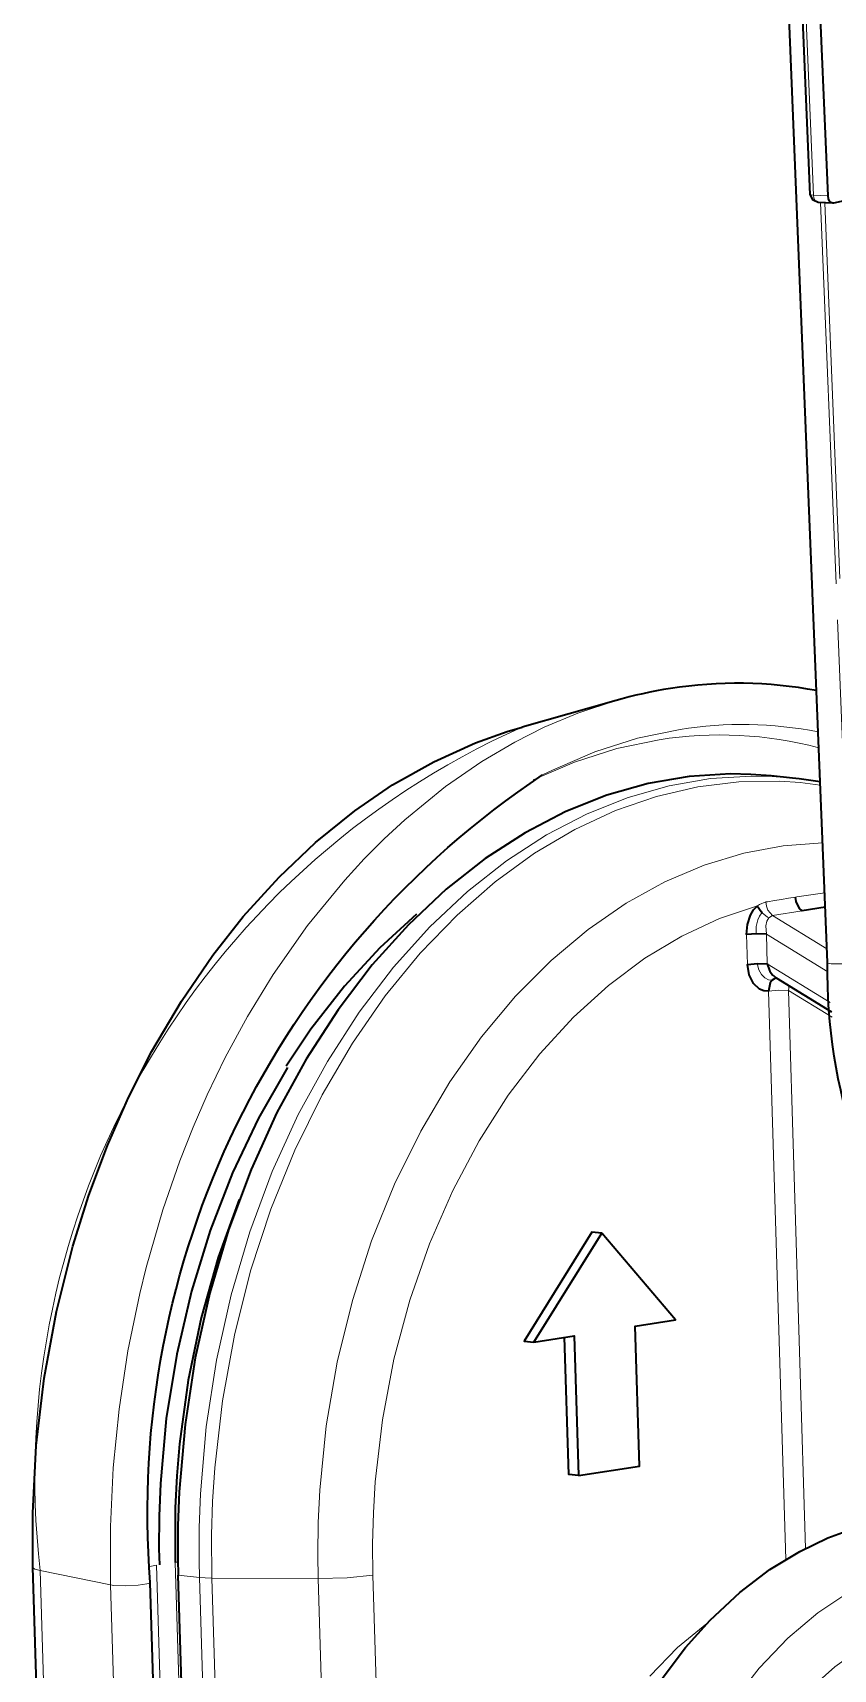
# Model space of a CAD drawing. Header units: millimetres. Extents: x 0 to 174, y 0 to 33.
# Drawn here: x 25.915 to 27.032, y 22.279 to 24.562 of the extents above; entities that cross this region are included whole.
import ezdxf

# ---------------------------------------------------------------- set-up
doc = ezdxf.new("R2010")
doc.units = ezdxf.units.MM
doc.layers.add('PDF2_형상', color=157, linetype='Continuous', true_color=0x405f80)

msp = doc.modelspace()

# ---------------------------------------------------------------- linework, layer by layer
at = {"layer": 'PDF2_형상', "color": 7, "lineweight": 35}
for points in [[(27.5971, 22.5065, -0.342168), (27.024, 23.2646), (26.8547, 27.4369), (26.8544, 27.5015), (26.8587, 27.5653), (26.8678, 27.6278), (26.8812, 27.6886), (26.9006, 27.7508), (26.9249, 27.8103), (26.954, 27.8661), (26.984, 27.9129), (27.0176, 27.956), (27.0508, 27.9917), (27.0919, 28.0281), (27.1358, 28.0594), (27.1829, 28.0858), (27.2217, 28.1028), (27.2708, 28.1186), (27.291, 28.1233)], [(27.0086, 23.644, 0.08594), (26.805, 23.6469), (26.7953, 23.6454), (26.7856, 23.6436), (26.776, 23.6418), (26.7664, 23.6397), (26.7567, 23.6375), (26.7472, 23.6353), (26.7376, 23.6328), (26.7289, 23.6303), (26.5979, 23.5932)], [(26.4433, 20.999, -0.214474), (26.0969, 21.8147), (26.079, 22.4, -0.272218), (26.6265, 23.5264)]]:
    msp.add_lwpolyline(points, format="xyb", dxfattribs=at)
for points in [[(27.0333, 24.8979), (27.0578, 24.3235), (27.0575, 24.3254), (27.0568, 24.3269), (27.0563, 24.3276), (27.0557, 24.3281), (27.0551, 24.3285), (27.0546, 24.3286), (27.0543, 24.3286), (27.0539, 24.3285), (27.0326, 24.3239), (27.0319, 24.3239), (27.0314, 24.3239), (27.029, 24.3247), (27.0279, 24.3257), (27.0269, 24.3269), (27.0256, 24.3301), (27.025, 24.3342), (27.0107, 24.6694)], [(27.0314, 24.3239), (27.011, 24.325), (27.0038, 24.3281), (26.9999, 24.3362), (26.9857, 24.6697), (26.9857, 24.6701), (26.9887, 24.6789), (26.9962, 24.6836), (27.0039, 24.6853)], [(25.9333, 21.8357), (25.9153, 22.4211), (25.915, 22.4965), (25.92, 22.591), (25.9311, 22.685), (25.9481, 22.7779), (25.9708, 22.869), (25.9932, 22.9403), (26.0192, 23.0094), (26.0485, 23.0765), (26.0812, 23.141), (26.1224, 23.2108), (26.1661, 23.2749), (26.2088, 23.3289), (26.2588, 23.384), (26.3097, 23.4322), (26.3646, 23.4764), (26.4172, 23.5124), (26.4747, 23.5447), (26.5328, 23.571), (26.5771, 23.5869), (26.5978, 23.5932)], [(27.0137, 23.5167), (27.004, 23.5183), (26.9943, 23.5197), (26.9846, 23.521), (26.9751, 23.5221), (26.9456, 23.5251), (26.9171, 23.5272), (26.8886, 23.5279), (26.8312, 23.5243), (26.7736, 23.5144), (26.7161, 23.4981), (26.6589, 23.4753), (26.6022, 23.4458), (26.5464, 23.4097), (26.4919, 23.3669), (26.4393, 23.3174), (26.3887, 23.2613), (26.341, 23.1988), (26.2965, 23.1301), (26.2558, 23.0557), (26.2196, 22.9761), (26.1882, 22.8919), (26.1622, 22.804), (26.1418, 22.7132), (26.1275, 22.6203), (26.1193, 22.5265), (26.1176, 22.4796), (26.1175, 22.4326), (26.1181, 22.4101)], [(27.0208, 23.3418), (26.9887, 23.3368), (26.9851, 23.3401), (26.9801, 23.3501), (26.9793, 23.356)], [(26.4507, 23.3324), (26.3993, 23.2854), (26.35, 23.2318), (26.3033, 23.1718), (26.2687, 23.12)], [(26.9387, 23.3044), (26.925, 23.3049), (26.911, 23.3037), (26.9122, 23.3178), (26.9165, 23.3308), (26.9208, 23.3381), (26.9262, 23.3439)], [(26.9261, 23.3439), (26.9313, 23.3357), (26.9326, 23.334)], [(26.9522, 23.2431), (26.9504, 23.2425), (26.9468, 23.2401), (26.944, 23.2363), (26.9418, 23.225), (26.9353, 23.2253), (26.9293, 23.2276), (26.9207, 23.2356), (26.9147, 23.2474), (26.9122, 23.2622), (26.9262, 23.2633), (26.94, 23.2629), (26.9433, 23.2538), (26.9437, 23.2528), (26.9479, 23.2468)], [(26.9481, 23.2469), (26.9524, 23.2432)], [(26.9522, 23.2432), (27.0294, 23.196)], [(26.9524, 23.2429), (26.9526, 23.2429)], [(26.2703, 23.1182), (26.23, 23.0475), (26.1939, 22.9715), (26.1625, 22.8908), (26.1364, 22.8063), (26.116, 22.7186), (26.1014, 22.6289), (26.0932, 22.5379), (26.0914, 22.4925), (26.0912, 22.4471), (26.0917, 22.4244)], [(26.2031, 22.934), (26.1738, 22.8535), (26.1499, 22.7692), (26.1318, 22.6821), (26.1197, 22.5933), (26.116, 22.5486), (26.1139, 22.5039), (26.1139, 22.4279)], [(26.6767, 22.5492), (26.7615, 22.5622), (26.7556, 22.7574), (26.8121, 22.7663), (26.709, 22.8874)], [(26.6142, 22.7354), (26.6707, 22.7442), (26.6767, 22.5492), (26.6631, 22.5506), (26.6572, 22.7421)], [(26.7932, 22.2661), (26.826, 22.3093), (26.8601, 22.3476), (26.9017, 22.3861), (26.9437, 22.4181), (26.9853, 22.4432), (27.0246, 22.4621), (27.0653, 22.4769), (27.0818, 22.4817)], [(26.136, 21.8249), (26.1179, 22.4101)]]:
    msp.add_lwpolyline(points, dxfattribs=at)
at = {"layer": 'PDF2_형상', "color": 7, "lineweight": 13}
for points in [[(26.9999, 24.3362), (27, 24.3361), (27.0003, 24.336), (27.0012, 24.3356), (27.0046, 24.3353), (26.9904, 24.6688), (26.9871, 24.669), (26.9861, 24.6693), (26.9858, 24.6694), (26.9857, 24.6696), (26.9857, 24.6697)], [(27.025, 24.3342), (27.0046, 24.3353), (27.0051, 24.3312), (27.0065, 24.3281), (27.0075, 24.3268), (27.0086, 24.3258), (27.011, 24.325)], [(27.036, 23.7928), (27.0143, 24.3249)], [(27.0414, 23.8006), (27.0201, 24.3244)], [(27.024, 23.2646), (27.024, 23.2644), (27.024, 23.2643), (27.0243, 23.2642), (27.0247, 23.2639), (27.0292, 23.2631), (27.0501, 23.2631), (27.0574, 23.264), (27.0379, 23.7428)], [(26.7289, 23.6303), (26.6758, 23.6128), (26.6288, 23.5931), (26.5875, 23.5722), (26.5418, 23.5453), (26.491, 23.5101), (26.4342, 23.4639), (26.4056, 23.4374), (26.3776, 23.4093), (26.3504, 23.3797), (26.2986, 23.3165), (26.2506, 23.2481), (26.2147, 23.1896), (26.1836, 23.1321), (26.1586, 23.0803), (26.1389, 23.0351), (26.1203, 22.9881), (26.0967, 22.92), (26.0733, 22.8392), (26.0643, 22.8031), (26.0478, 22.7229), (26.0354, 22.6418), (26.0272, 22.5601), (26.0233, 22.4782), (26.0237, 22.3965), (26.0283, 22.3958), (26.0442, 22.3953), (26.0621, 22.3961), (26.0744, 22.3979), (26.0779, 22.3989), (26.079, 22.4)], [(26.9751, 23.5221), (26.9467, 23.5242), (26.9182, 23.5249), (26.8608, 23.5213), (26.8032, 23.5114), (26.7457, 23.495), (26.6885, 23.4722), (26.6318, 23.4428), (26.5761, 23.4067), (26.5215, 23.3639), (26.4689, 23.3143), (26.4183, 23.2582), (26.3706, 23.1957), (26.3261, 23.1269), (26.2856, 23.0526), (26.2492, 22.9731), (26.2178, 22.8889), (26.1918, 22.801), (26.1714, 22.7101), (26.1571, 22.6172), (26.1489, 22.5235), (26.1472, 22.4765), (26.1471, 22.4296), (26.1476, 22.4071), (26.1557, 22.4065), (26.1651, 22.4062), (26.1831, 21.821)], [(27.0139, 23.5121), (26.9857, 23.5157), (26.9574, 23.5176), (26.9003, 23.5169), (26.8429, 23.5099), (26.7856, 23.4965), (26.7283, 23.4767), (26.6715, 23.4501), (26.6154, 23.4171), (26.5604, 23.3774), (26.5071, 23.3308), (26.4557, 23.2776), (26.4068, 23.2181), (26.361, 23.1521), (26.3187, 23.0803), (26.2807, 23.0029), (26.2474, 22.9208), (26.219, 22.8346), (26.1964, 22.7451), (26.1796, 22.6532), (26.1689, 22.5599), (26.166, 22.5131), (26.1646, 22.4662), (26.1651, 22.4062), (26.3133, 22.4053), (26.354, 22.4064), (26.3897, 22.41)], [(27.0172, 23.4315), (26.9622, 23.4276), (26.9071, 23.4172), (26.8521, 23.4006), (26.7972, 23.3772), (26.7432, 23.3474), (26.6901, 23.3108), (26.6385, 23.2675), (26.5888, 23.2176), (26.5414, 23.1611), (26.4971, 23.0983), (26.4564, 23.0296), (26.4199, 22.9554), (26.3879, 22.8764), (26.3611, 22.7933), (26.3399, 22.7071), (26.3246, 22.6185), (26.3156, 22.5287), (26.3133, 22.4837), (26.3128, 22.4387), (26.3133, 22.4053), (26.3312, 21.8199)], [(27.0201, 23.3619), (27.0103, 23.3606), (27.0006, 23.3592), (26.9908, 23.3576), (26.9811, 23.3563), (26.9793, 23.356), (26.9696, 23.3543), (26.9599, 23.3528), (26.9501, 23.3513), (26.9404, 23.3496), (26.9379, 23.3492)], [(26.9421, 23.3272), (26.9475, 23.3304), (26.9408, 23.3379), (26.9389, 23.3433), (26.9379, 23.3492), (26.9289, 23.3457), (26.9262, 23.3439), (26.8732, 23.3261), (26.8207, 23.3017), (26.769, 23.2706), (26.7185, 23.2328), (26.6694, 23.1883), (26.6226, 23.1372), (26.5786, 23.0797), (26.5378, 23.0161), (26.501, 22.9468), (26.4685, 22.8724), (26.441, 22.7936), (26.419, 22.7114), (26.4029, 22.6267), (26.3929, 22.5404), (26.3903, 22.4971), (26.3892, 22.4538), (26.3897, 22.41), (26.4076, 21.8247)], [(26.9247, 23.3049), (26.9246, 23.3149), (26.9267, 23.3243), (26.9292, 23.3296), (26.9326, 23.334)], [(26.9328, 23.334), (26.9404, 23.3281), (26.9421, 23.3272), (26.9392, 23.3225), (26.9378, 23.316), (26.9387, 23.3044)], [(26.9887, 23.3368), (26.9475, 23.3304), (27.0232, 23.2839)], [(26.9122, 23.2622), (26.911, 23.3037)], [(27.0246, 23.2518), (26.9387, 23.3044), (26.94, 23.2629), (27.0279, 23.209)], [(26.9469, 23.2403), (26.9418, 23.2407), (26.9367, 23.2432), (26.9319, 23.2479), (26.9283, 23.2544), (26.926, 23.2633)], [(26.966, 22.4322), (26.9418, 23.225), (26.9557, 23.2261), (26.9696, 23.2258), (26.9701, 23.2292), (26.9701, 23.2324)], [(27.0303, 23.1886), (26.9696, 23.2258), (26.9935, 22.4475)], [(25.9333, 21.8357), (25.9333, 21.8354), (25.9335, 21.8351), (25.9339, 21.8344), (25.9358, 21.8333), (25.9432, 21.8311), (25.9253, 22.4165), (25.9179, 22.4186), (25.916, 22.4199), (25.9156, 22.4204), (25.9154, 22.4207), (25.9153, 22.4211)], [(26.0785, 22.4224), (26.0829, 22.4231), (26.0876, 22.4239), (26.1056, 21.8385), (26.1008, 21.8378), (26.0963, 21.8369)], [(26.1136, 22.4279), (26.1317, 21.8426), (26.1338, 21.7985), (26.1375, 21.7546), (26.1426, 21.7114), (26.1494, 21.6689), (26.1515, 21.6575)], [(26.1175, 22.4283), (26.1156, 22.4282), (26.1137, 22.4279)], [(26.8911, 22.2321), (26.9285, 22.2804), (26.9685, 22.3224), (27.0106, 22.3576), (27.0539, 22.3863), (27.0983, 22.4082), (27.1431, 22.4236), (27.1579, 22.3481), (27.116, 22.3328), (27.0746, 22.311), (27.0343, 22.2824), (26.9954, 22.2472)], [(26.1656, 21.8218), (26.1476, 22.4071), (26.1179, 22.4101)], [(26.8556, 22.3428), (26.8149, 22.3093), (26.7763, 22.2692)]]:
    msp.add_lwpolyline(points, dxfattribs=at)
for points in [[(26.0417, 21.8113), (26.0237, 22.3965), (25.9253, 22.4165, -0.326912), (26.5979, 23.5932)], [(27.0118, 23.5644, 0.103702), (26.789, 23.5756), (26.73, 23.5632), (26.6711, 23.5443), (26.6135, 23.5194)], [(27.011, 23.5865, 0.086907), (26.8182, 23.59), (26.7588, 23.5775), (26.6993, 23.5586), (26.6401, 23.5332), (26.6265, 23.5264)]]:
    msp.add_lwpolyline(points, format="xyb", dxfattribs=at)
at = {"layer": 'PDF2_형상', "color": 7, "lineweight": 35}
msp.add_lwpolyline([(26.709, 22.8874), (26.6953, 22.8887), (26.6006, 22.7368), (26.6142, 22.7354)], close=True, dxfattribs=at)

doc.saveas('drawing.dxf')
